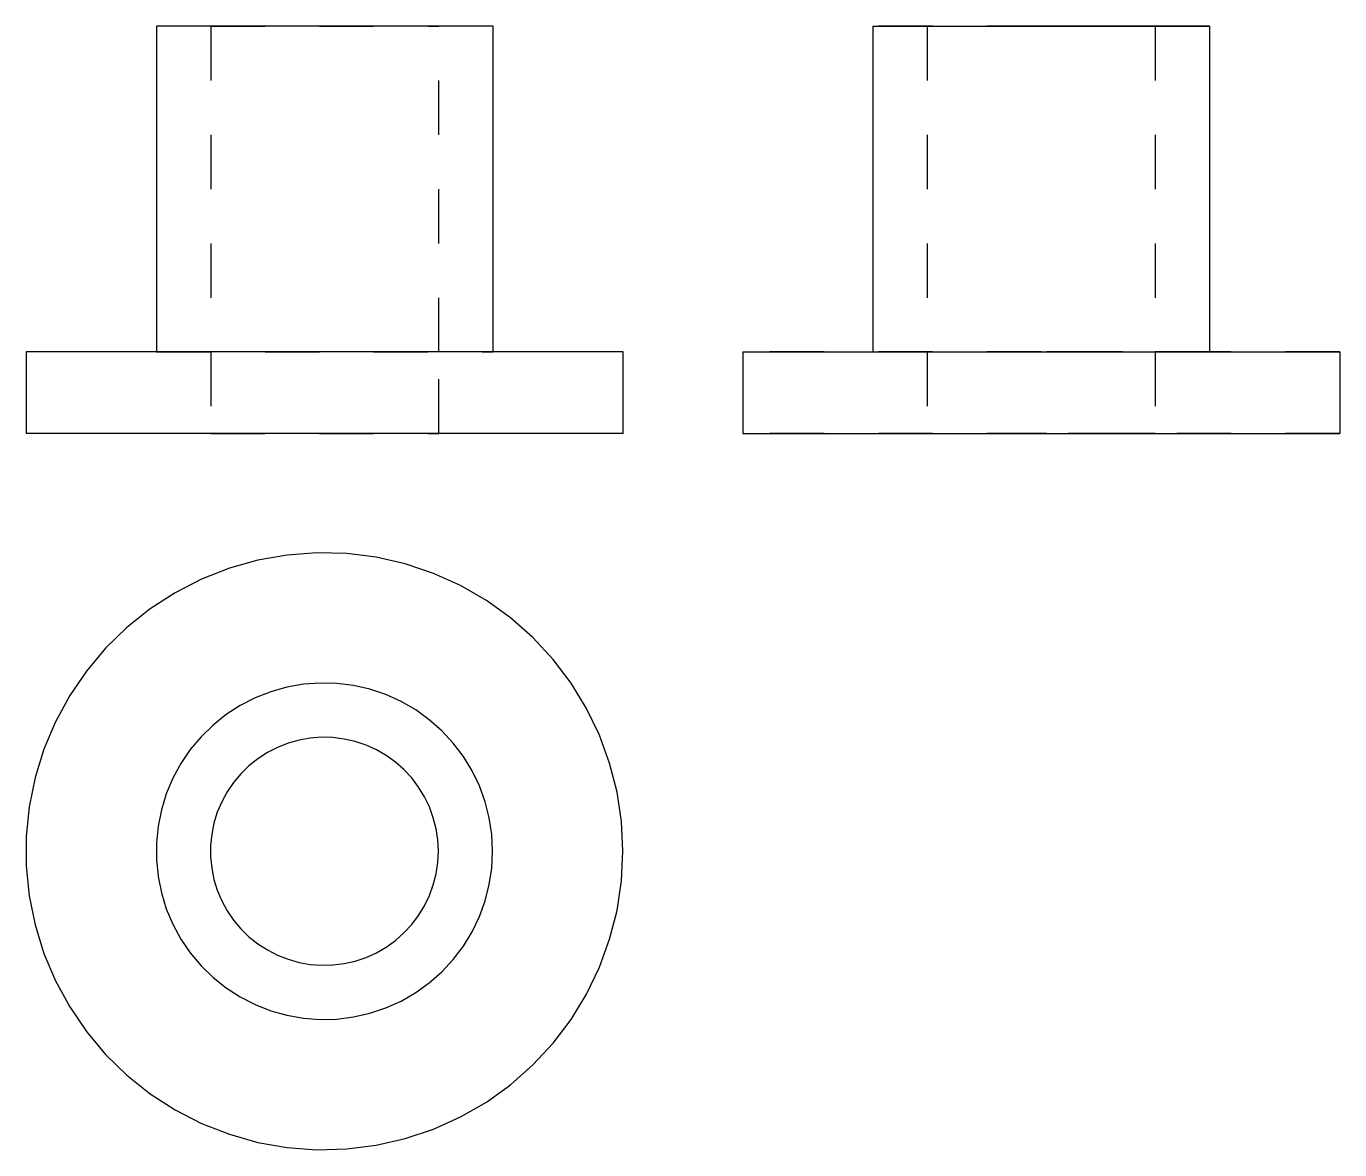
# Model space of a CAD drawing. Extents: x 0 to 2.42, y 0 to 2.07.
import ezdxf

# ---------------------------------------------------------------- set-up
doc = ezdxf.new("R2010")
doc.units = 0
doc.linetypes.add('HIDDEN', pattern=[0.055, 0.036685, -0.018315])
for name, color, linetype in [('FRONT', 7, 'CONTINUOUS'), ('FRONT_HID', 7, 'HIDDEN'), ('LEFT', 7, 'CONTINUOUS'), ('LEFT_HID', 7, 'HIDDEN'), ('TOP', 7, 'CONTINUOUS')]:
    doc.layers.add(name, color=color, linetype=linetype)

msp = doc.modelspace()

# ---------------------------------------------------------------- linework, layer by layer
at = {"layer": 'FRONT'}
for p, q in [((0.86, 2.069658), (0.24, 2.069658)), ((0.24, 2.069658), (0.24, 1.469658)), ((0.86, 1.469658), (0.86, 2.069658)), ((1.1, 1.469658), (0, 1.469658)), ((0, 1.469658), (0, 1.319658)), ((1.1, 1.319658), (1.1, 1.469658)), ((1.1, 1.319658), (0, 1.319658))]:
    msp.add_line(p, q, dxfattribs=at)
at = {"layer": 'FRONT_HID', "linetype": 'HIDDEN'}
for p, q in [((0.76, 2.069658), (0.34, 2.069658)), ((0.34, 2.069658), (0.76, 2.069658)), ((0.34, 2.069658), (0.34, 1.469658)), ((0.76, 1.469658), (0.76, 2.069658)), ((0.86, 1.469658), (0.24, 1.469658)), ((0.24, 1.469658), (0.86, 1.469658)), ((0.34, 1.469658), (0.34, 1.319658)), ((0.76, 1.319658), (0.76, 1.469658)), ((0.76, 1.319658), (0.34, 1.319658)), ((0.34, 1.319658), (0.76, 1.319658))]:
    msp.add_line(p, q, dxfattribs=at)
at = {"layer": 'LEFT'}
for p, q in [((1.56, 2.069658), (2.18, 2.069658)), ((1.56, 2.069658), (1.56, 1.469658)), ((2.18, 2.069658), (2.18, 1.469658)), ((1.32, 1.469658), (2.42, 1.469658)), ((1.32, 1.469658), (1.32, 1.319658)), ((2.42, 1.469658), (2.42, 1.319658)), ((1.32, 1.319658), (2.42, 1.319658))]:
    msp.add_line(p, q, dxfattribs=at)
at = {"layer": 'LEFT_HID', "linetype": 'HIDDEN'}
for p, q in [((1.87, 2.069658), (1.56, 2.069658)), ((1.87, 2.069658), (1.66, 2.069658)), ((1.66, 2.069658), (2.08, 2.069658)), ((1.66, 2.069658), (1.66, 1.469658)), ((2.18, 2.069658), (1.87, 2.069658)), ((2.08, 2.069658), (1.87, 2.069658)), ((2.08, 2.069658), (2.08, 1.469658)), ((1.87, 1.469658), (1.32, 1.469658)), ((1.87, 1.469658), (1.56, 1.469658)), ((1.56, 1.469658), (2.18, 1.469658)), ((1.66, 1.469658), (1.66, 1.319658)), ((2.42, 1.469658), (1.87, 1.469658)), ((2.18, 1.469658), (1.87, 1.469658)), ((2.08, 1.469658), (2.08, 1.319658)), ((1.87, 1.319658), (1.32, 1.319658)), ((1.87, 1.319658), (1.66, 1.319658)), ((1.66, 1.319658), (2.08, 1.319658)), ((2.42, 1.319658), (1.87, 1.319658)), ((2.08, 1.319658), (1.87, 1.319658))]:
    msp.add_line(p, q, dxfattribs=at)
at = {"layer": 'TOP'}
for p, q in [((0.480927, 1.095561), (0.42693, 1.086039)), ((0.535604, 1.099658), (0.480927, 1.095561)), ((0.590418, 1.098291), (0.535604, 1.099658)), ((0.644823, 1.091473), (0.590418, 1.098291)), ((0.698279, 1.079272), (0.644823, 1.091473)), ((0.374149, 1.071189), (0.323108, 1.051157)), ((0.42693, 1.086039), (0.374149, 1.071189)), ((0.750254, 1.06181), (0.698279, 1.079272)), ((0.323108, 1.051157), (0.274316, 1.026143)), ((0.800232, 1.039259), (0.750254, 1.06181)), ((0.274316, 1.026143), (0.228257, 0.996395)), ((0.847717, 1.011843), (0.800232, 1.039259)), ((0.228257, 0.996395), (0.185389, 0.962209)), ((0.892236, 0.979836), (0.847717, 1.011843)), ((0.933347, 0.943556), (0.892236, 0.979836)), ((0.185389, 0.962209), (0.146138, 0.923924)), ((0.146138, 0.923924), (0.110893, 0.881921)), ((0.970641, 0.903362), (0.933347, 0.943556)), ((1.003748, 0.859655), (0.970641, 0.903362)), ((0.110893, 0.881921), (0.080006, 0.836618)), ((0.480335, 0.852057), (0.450585, 0.843687)), ((0.51077, 0.857423), (0.480335, 0.852057)), ((0.541588, 0.859733), (0.51077, 0.857423)), ((0.572483, 0.858962), (0.541588, 0.859733)), ((0.603147, 0.855119), (0.572483, 0.858962)), ((0.633277, 0.848243), (0.603147, 0.855119)), ((0.662572, 0.8384), (0.633277, 0.848243)), ((1.032338, 0.812869), (1.003748, 0.859655)), ((0.080006, 0.836618), (0.053783, 0.788465)), ((0.421817, 0.832396), (0.394316, 0.818297)), ((0.450585, 0.843687), (0.421817, 0.832396)), ((0.690742, 0.825689), (0.662572, 0.8384)), ((0.717506, 0.810237), (0.690742, 0.825689)), ((0.368356, 0.80153), (0.344194, 0.782261)), ((0.394316, 0.818297), (0.368356, 0.80153)), ((0.742598, 0.792197), (0.717506, 0.810237)), ((1.056128, 0.763468), (1.032338, 0.812869)), ((0.053783, 0.788465), (0.032485, 0.73794)), ((0.344194, 0.782261), (0.32207, 0.760683)), ((0.76577, 0.771748), (0.742598, 0.792197)), ((0.32207, 0.760683), (0.302205, 0.737008)), ((0.502587, 0.754564), (0.482434, 0.748894)), ((0.523204, 0.758199), (0.502587, 0.754564)), ((0.544081, 0.759764), (0.523204, 0.758199)), ((0.56501, 0.759242), (0.544081, 0.759764)), ((0.585782, 0.756639), (0.56501, 0.759242)), ((0.606193, 0.75198), (0.585782, 0.756639)), ((0.626038, 0.745313), (0.606193, 0.75198)), ((0.78679, 0.749093), (0.76577, 0.771748)), ((1.074881, 0.711944), (1.056128, 0.763468)), ((0.032485, 0.73794), (0.016324, 0.685546)), ((0.302205, 0.737008), (0.284796, 0.711474)), ((0.444316, 0.731694), (0.42673, 0.720336)), ((0.462946, 0.741245), (0.444316, 0.731694)), ((0.482434, 0.748894), (0.462946, 0.741245)), ((0.645121, 0.736702), (0.626038, 0.745313)), ((0.663251, 0.726234), (0.645121, 0.736702)), ((0.680249, 0.714014), (0.663251, 0.726234)), ((0.80545, 0.724458), (0.78679, 0.749093)), ((0.284796, 0.711474), (0.270016, 0.684333)), ((0.410362, 0.707283), (0.395375, 0.692665)), ((0.42673, 0.720336), (0.410362, 0.707283)), ((0.695946, 0.700161), (0.680249, 0.714014)), ((0.821565, 0.698088), (0.80545, 0.724458)), ((1.088411, 0.658809), (1.074881, 0.711944)), ((0.016324, 0.685546), (0.005459, 0.631802)), ((0.270016, 0.684333), (0.258012, 0.655855)), ((0.395375, 0.692665), (0.381918, 0.676628)), ((0.710186, 0.684814), (0.695946, 0.700161)), ((0.722826, 0.668126), (0.710186, 0.684814)), ((0.834974, 0.670244), (0.821565, 0.698088)), ((0.258012, 0.655855), (0.248902, 0.626324)), ((0.370125, 0.65933), (0.360113, 0.640945)), ((0.381918, 0.676628), (0.370125, 0.65933)), ((0.733743, 0.650262), (0.722826, 0.668126)), ((0.845544, 0.641203), (0.834974, 0.670244)), ((1.096583, 0.604591), (1.088411, 0.658809)), ((0.005459, 0.631802), (0, 0.577244)), ((0.360113, 0.640945), (0.351981, 0.621653)), ((0.742826, 0.6314), (0.733743, 0.650262)), ((0.749987, 0.611728), (0.742826, 0.6314)), ((0.85317, 0.611254), (0.845544, 0.641203)), ((0.248902, 0.626324), (0.242779, 0.596032)), ((0.351981, 0.621653), (0.34581, 0.601648)), ((0.755153, 0.59144), (0.749987, 0.611728)), ((0.857776, 0.580695), (0.85317, 0.611254)), ((0.242779, 0.596032), (0.239702, 0.565281)), ((0.341662, 0.581128), (0.339577, 0.560297)), ((0.34581, 0.601648), (0.341662, 0.581128)), ((0.758273, 0.570738), (0.755153, 0.59144)), ((1.099316, 0.549829), (1.096583, 0.604591)), ((0, 0.577244), (0, 0.522414)), ((0.239702, 0.565281), (0.239702, 0.534377)), ((0.339577, 0.560297), (0.339577, 0.539361)), ((0.759316, 0.549829), (0.758273, 0.570738)), ((0.859316, 0.549829), (0.857776, 0.580695)), ((0.239702, 0.534377), (0.242779, 0.503626)), ((0.339577, 0.539361), (0.341662, 0.51853)), ((0.758273, 0.52892), (0.759316, 0.549829)), ((0.857776, 0.518963), (0.859316, 0.549829)), ((1.096583, 0.495067), (1.099316, 0.549829)), ((0, 0.522414), (0.005459, 0.467856)), ((0.341662, 0.51853), (0.34581, 0.49801)), ((0.749987, 0.48793), (0.755153, 0.508218)), ((0.755153, 0.508218), (0.758273, 0.52892)), ((0.85317, 0.488404), (0.857776, 0.518963)), ((0.242779, 0.503626), (0.248902, 0.473334)), ((0.34581, 0.49801), (0.351981, 0.478005)), ((0.742826, 0.468258), (0.749987, 0.48793)), ((0.845544, 0.458455), (0.85317, 0.488404)), ((1.088411, 0.440849), (1.096583, 0.495067)), ((0.005459, 0.467856), (0.016324, 0.414112)), ((0.248902, 0.473334), (0.258012, 0.443803)), ((0.351981, 0.478005), (0.360113, 0.458713)), ((0.733743, 0.449396), (0.742826, 0.468258)), ((0.258012, 0.443803), (0.270016, 0.415325)), ((0.360113, 0.458713), (0.370125, 0.440328)), ((0.370125, 0.440328), (0.381918, 0.42303)), ((0.722826, 0.431532), (0.733743, 0.449396)), ((0.834974, 0.429414), (0.845544, 0.458455)), ((1.074881, 0.387714), (1.088411, 0.440849)), ((0.016324, 0.414112), (0.032485, 0.361718)), ((0.270016, 0.415325), (0.284796, 0.388184)), ((0.381918, 0.42303), (0.395375, 0.406993)), ((0.695946, 0.399497), (0.710186, 0.414844)), ((0.710186, 0.414844), (0.722826, 0.431532)), ((0.821565, 0.40157), (0.834974, 0.429414)), ((0.284796, 0.388184), (0.302205, 0.36265)), ((0.395375, 0.406993), (0.410362, 0.392375)), ((0.410362, 0.392375), (0.42673, 0.379322)), ((0.680249, 0.385644), (0.695946, 0.399497)), ((0.80545, 0.3752), (0.821565, 0.40157)), ((1.056128, 0.33619), (1.074881, 0.387714)), ((0.42673, 0.379322), (0.444316, 0.367964)), ((0.444316, 0.367964), (0.462946, 0.358413)), ((0.645121, 0.362956), (0.663251, 0.373424)), ((0.663251, 0.373424), (0.680249, 0.385644)), ((0.78679, 0.350565), (0.80545, 0.3752)), ((0.032485, 0.361718), (0.053783, 0.311193)), ((0.302205, 0.36265), (0.32207, 0.338976)), ((0.32207, 0.338976), (0.344194, 0.317397)), ((0.462946, 0.358413), (0.482434, 0.350764)), ((0.482434, 0.350764), (0.502587, 0.345094)), ((0.502587, 0.345094), (0.523204, 0.341459)), ((0.523204, 0.341459), (0.544081, 0.339894)), ((0.544081, 0.339894), (0.56501, 0.340416)), ((0.56501, 0.340416), (0.585782, 0.343019)), ((0.585782, 0.343019), (0.606193, 0.347678)), ((0.606193, 0.347678), (0.626038, 0.354346)), ((0.626038, 0.354346), (0.645121, 0.362956)), ((0.76577, 0.32791), (0.78679, 0.350565)), ((0.344194, 0.317397), (0.368356, 0.298128)), ((0.742598, 0.307461), (0.76577, 0.32791)), ((1.032338, 0.286789), (1.056128, 0.33619)), ((0.053783, 0.311193), (0.080006, 0.26304)), ((0.368356, 0.298128), (0.394316, 0.281361)), ((0.717506, 0.289421), (0.742598, 0.307461)), ((0.394316, 0.281361), (0.421817, 0.267262)), ((0.421817, 0.267262), (0.450585, 0.255972)), ((0.662572, 0.261258), (0.690742, 0.273969)), ((0.690742, 0.273969), (0.717506, 0.289421)), ((1.003748, 0.240003), (1.032338, 0.286789)), ((0.080006, 0.26304), (0.110893, 0.217737)), ((0.450585, 0.255972), (0.480335, 0.247601)), ((0.480335, 0.247601), (0.51077, 0.242235)), ((0.51077, 0.242235), (0.541588, 0.239925)), ((0.572483, 0.240696), (0.603147, 0.244539)), ((0.603147, 0.244539), (0.633277, 0.251416)), ((0.633277, 0.251416), (0.662572, 0.261258)), ((0.541588, 0.239925), (0.572483, 0.240696)), ((0.970641, 0.196296), (1.003748, 0.240003)), ((0.110893, 0.217737), (0.146138, 0.175734)), ((0.933347, 0.156102), (0.970641, 0.196296)), ((0.146138, 0.175734), (0.185389, 0.137449)), ((0.892236, 0.119822), (0.933347, 0.156102)), ((0.185389, 0.137449), (0.228257, 0.103263)), ((0.228257, 0.103263), (0.274316, 0.073515)), ((0.847717, 0.087815), (0.892236, 0.119822)), ((0.274316, 0.073515), (0.323108, 0.048501)), ((0.800232, 0.0604), (0.847717, 0.087815)), ((0.323108, 0.048501), (0.374149, 0.028469)), ((0.750254, 0.037848), (0.800232, 0.0604)), ((0.374149, 0.028469), (0.42693, 0.013619)), ((0.698279, 0.020386), (0.750254, 0.037848)), ((0.42693, 0.013619), (0.480927, 0.004097)), ((0.480927, 0.004097), (0.535604, 0)), ((0.535604, 0), (0.590418, 0.001367)), ((0.590418, 0.001367), (0.644823, 0.008185)), ((0.644823, 0.008185), (0.698279, 0.020386))]:
    msp.add_line(p, q, dxfattribs=at)

doc.saveas('drawing.dxf')
